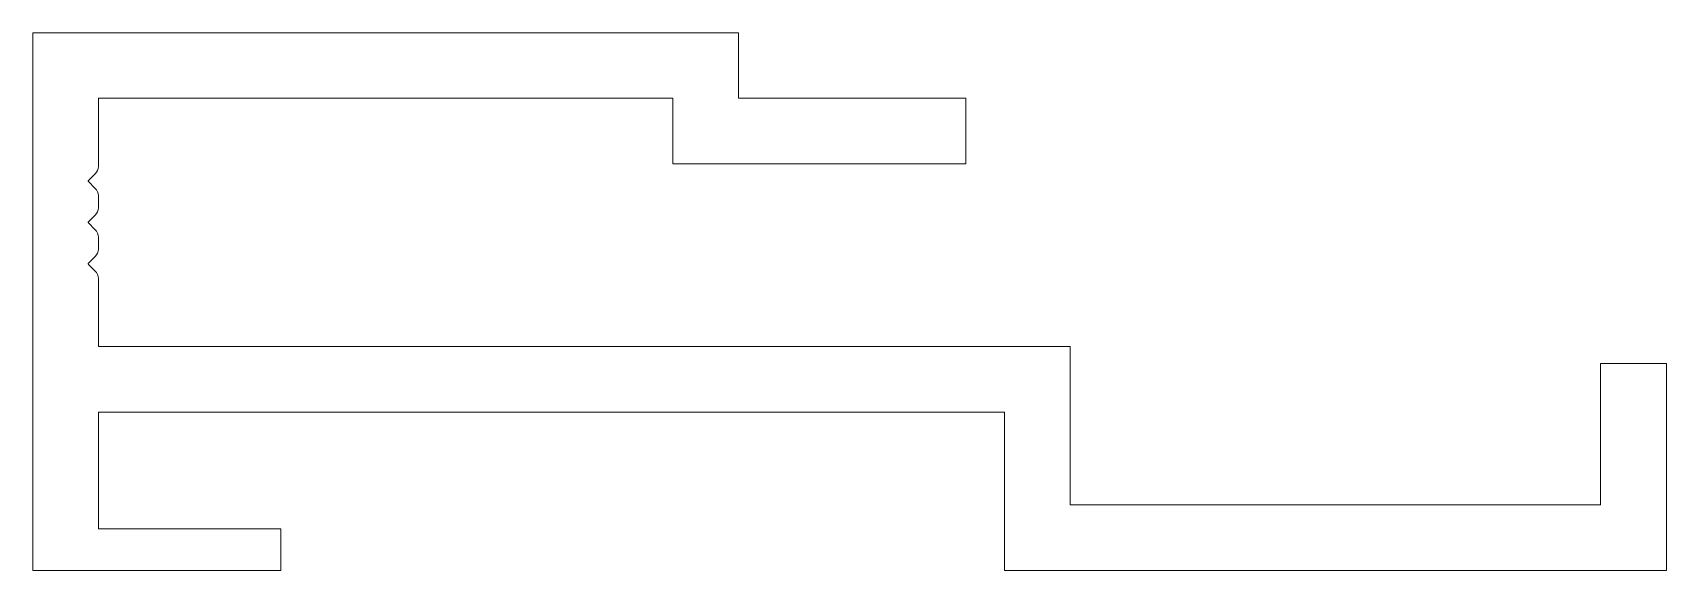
# Model space of a CAD drawing. Header units: inches. Extents: x -15.8 to 23.7, y 0 to 13.
import ezdxf

# ---------------------------------------------------------------- set-up
doc = ezdxf.new("R2010")
doc.units = ezdxf.units.IN
doc.header["$MEASUREMENT"] = 0
doc.layers.add('OBJECT', color=40, linetype='Continuous', lineweight=0)

msp = doc.modelspace()

# ---------------------------------------------------------------- linework, layer by layer
at = {"layer": 'OBJECT', "color": 7}
for p, q in [((1.268, 13.014), (-15.798, 13.014)), ((-15.798, 13.014), (-15.798, 0.014)), ((1.268, 11.427), (1.268, 13.014)), ((-14.21, 9.78), (-14.21, 11.427)), ((-14.21, 11.427), (-0.32, 11.427)), ((-0.32, 11.427), (-0.32, 9.839)), ((6.767, 11.427), (1.268, 11.427)), ((6.767, 9.839), (6.767, 11.427)), ((-14.455, 9.433), (-14.284, 9.604)), ((-14.21, 9.78), (-14.21, 9.78)), ((-0.32, 9.839), (6.767, 9.839)), ((-14.284, 9.25), (-14.455, 9.421)), ((-14.21, 8.78), (-14.21, 9.073)), ((-14.21, 9.073), (-14.21, 8.78)), ((-14.21, 8.78), (-14.21, 9.073)), ((-14.21, 9.073), (-14.21, 8.78)), ((-14.21, 8.78), (-14.21, 9.073)), ((-14.455, 8.433), (-14.284, 8.604)), ((-14.284, 8.25), (-14.455, 8.421)), ((-14.21, 7.781), (-14.21, 8.073)), ((-14.455, 7.433), (-14.284, 7.604)), ((-14.284, 7.25), (-14.455, 7.421)), ((-14.21, 5.427), (-14.21, 7.073)), ((9.29, 5.427), (-14.21, 5.427)), ((9.29, 1.602), (9.29, 5.427)), ((23.702, 5.016), (22.114, 5.016)), ((22.114, 5.016), (22.114, 1.602)), ((23.702, 0.014), (23.702, 5.016)), ((-14.21, 3.84), (7.702, 3.84)), ((-14.21, 1.015), (-14.21, 3.84)), ((7.702, 3.84), (7.702, 0.014)), ((22.114, 1.602), (9.29, 1.602)), ((-9.798, 1.015), (-14.21, 1.015)), ((-9.798, 0.014), (-9.798, 1.015)), ((-15.798, 0.014), (-9.798, 0.014)), ((7.702, 0.014), (23.702, 0.014))]:
    msp.add_line(p, q, dxfattribs=at)
for centre, radius, start, end in [((-14.46, 9.78), 0.25, 315, 360), ((-14.449, 9.427), 0.008, 135, 225), ((-14.46, 9.073), 0.25, 0, 45), ((-14.46, 8.78), 0.25, 315, 360), ((-14.449, 8.427), 0.008, 135, 225), ((-14.46, 8.073), 0.25, 360, 45), ((-14.46, 7.781), 0.25, 315, 360), ((-14.449, 7.427), 0.008, 135, 225), ((-14.46, 7.073), 0.25, 0, 45)]:
    msp.add_arc(centre, radius, start, end, dxfattribs=at)

doc.saveas('drawing.dxf')
